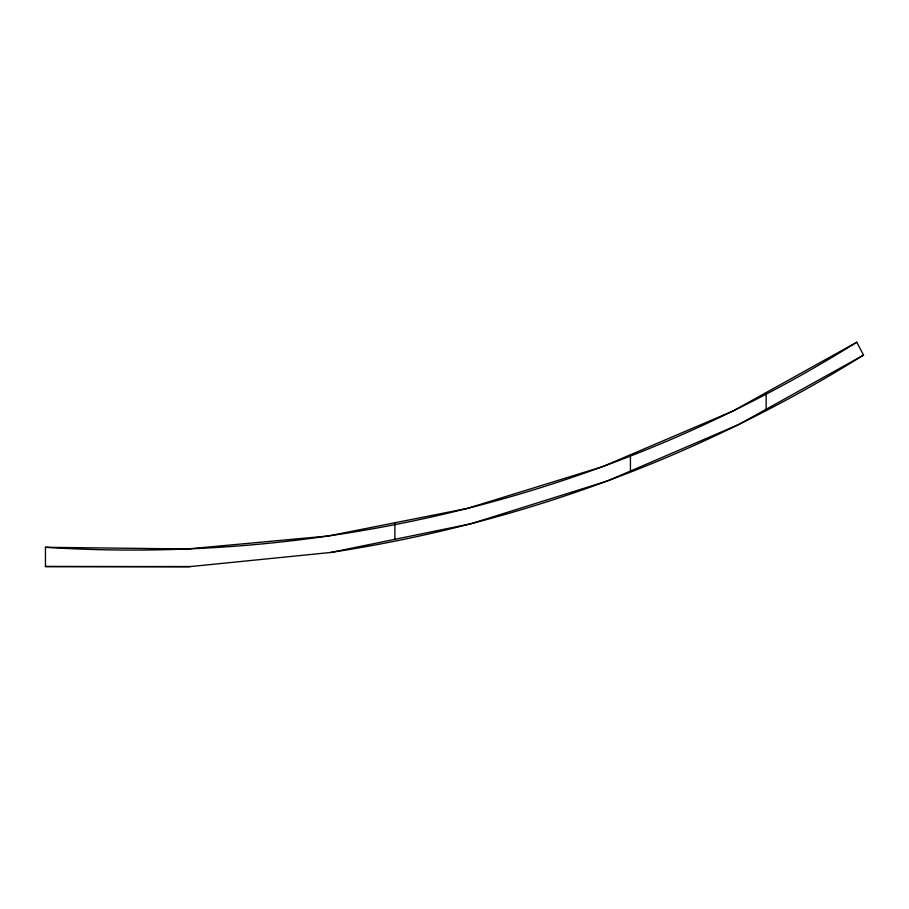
<?xml version="1.0" encoding="UTF-8"?>
<svg xmlns="http://www.w3.org/2000/svg" width="909" height="909" viewBox="0 0 909 909"><rect width="100%" height="100%" fill="white"/><g stroke="black" fill="none" stroke-linecap="round" stroke-linejoin="round"><path stroke-width="1.36" d="M856.755 342.227L732.893 411.038L602.576 466.647L467.192 508.438L328.217 535.992L187.129 548.979L45.45 547.286L45.45 566.534L188.436 566.773L330.694 552.467L470.771 523.777L607.212 481.009L738.585 424.583L863.55 355.089L856.755 342.227A1365.409 1365.409 0 0 1 45.45 547.286M45.45 566.534L190.754 566.534M766.151 392.563L766.151 409.255M630.437 454.75L630.437 471.021M394.892 522.777L394.892 539.321M863.55 355.089A1404.848 1404.848 0 0 1 330.694 552.467"/></g></svg>
